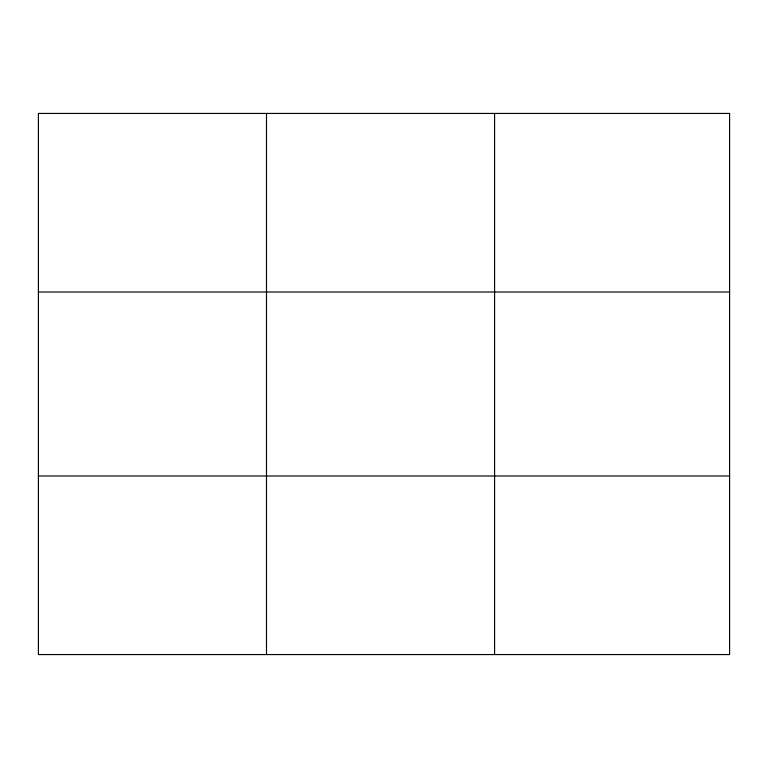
<?xml version="1.0" encoding="UTF-8"?>
<svg xmlns="http://www.w3.org/2000/svg" width="768" height="768" viewBox="0 0 768 768"><rect width="100%" height="100%" fill="white"/><g stroke="black" fill="none" stroke-linecap="round" stroke-linejoin="round"><path stroke-width="1.15" d="M266.496 654.566L266.496 113.434M494.592 654.566L494.592 113.434M38.4 292.013L729.6 292.013M38.4 475.987L729.6 475.987M729.6 113.434L729.6 654.566L38.4 654.566L38.4 113.434L729.6 113.434"/></g></svg>
